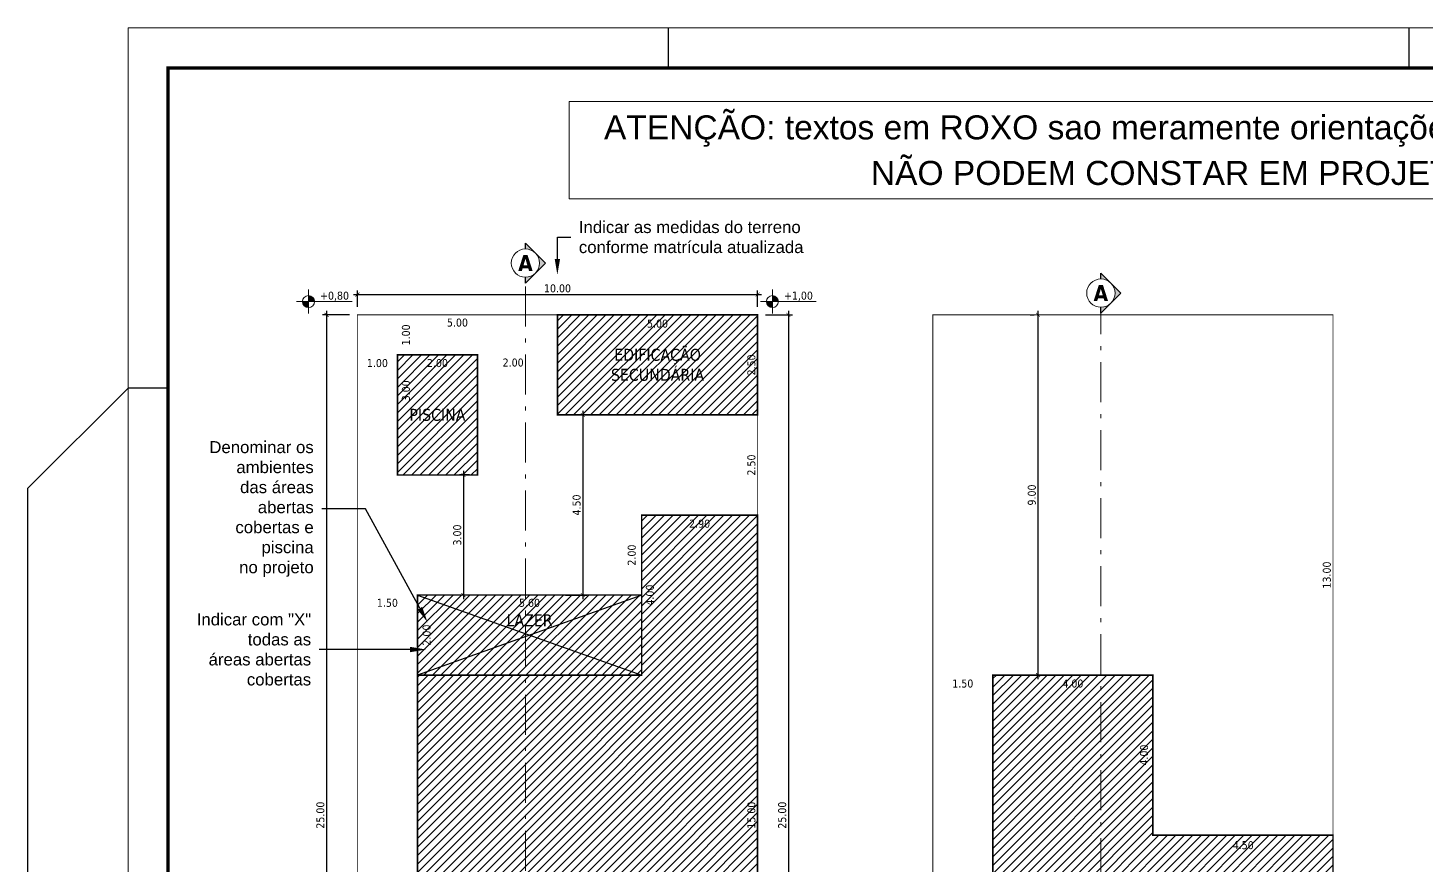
# Model space of a CAD drawing. Extents: x 1213.3 to 1311.5, y 1315.4 to 1359.8.
# Drawn here: x 1213.27 to 1248.2, y 1335.82 to 1356.74 of the extents above; entities that cross this region are included whole.
import ezdxf

# ---------------------------------------------------------------- set-up
doc = ezdxf.new("R2010")
doc.units = 0
doc.linetypes.add('Linha Para Cortes', pattern=[1.6, 1, -0.3, 0, -0.3])
doc.layers.add('Observações - NÃO PLOTAR', color=200, linetype='Continuous', plot=False)
doc.styles.add('_arial decreto', font='arial.ttf')
doc.styles.add('_tahoma decreto', font='tahoma.ttf')
doc.dimstyles.new('100 COM LINHAS DECRETO', dxfattribs={"dimtxt": 0.2, "dimasz": 0.1, "dimexe": 0.1, "dimexo": 0.2, "dimgap": 0.05, "dimtad": 1, "dimzin": 4, "dimdsep": 46, "dimtxsty": '_tahoma decreto', "dimblk": 'ARCHTICK', "dimcen": 2, "dimdle": 0.1, "dimazin": 0, "dimtfac": 1, "dimtofl": 0, "dimtmove": 2, "dimatfit": 3, "dimldrblk": 'OPEN30', "dimfxl": 1, "dimtolj": 1, "dimtzin": 0, "dimarcsym": 0})
doc.dimstyles.new('100 SEM LINHAS DECRETO', dxfattribs={"dimtxt": 0.2, "dimasz": 0.1, "dimexe": 0.1, "dimexo": 0.2, "dimgap": 0.05, "dimtad": 1, "dimzin": 4, "dimdsep": 46, "dimtxsty": '_tahoma decreto', "dimblk": 'ARCHTICK', "dimcen": 2, "dimdle": 0.1, "dimse1": 1, "dimse2": 1, "dimsd1": 1, "dimsd2": 1, "dimazin": 0, "dimtfac": 1, "dimtofl": 0, "dimtmove": 2, "dimatfit": 3, "dimldrblk": 'OPEN30', "dimfxl": 1, "dimtolj": 1, "dimtzin": 0, "dimarcsym": 0})
pattern_1 = [(45, (1017.38674, 1364.95748), (-0.10606602, 0.10606602), [])]

# ---------------------------------------------------------------- blocks, each defined once
blk = doc.blocks.new('_ArchTick')
at = {"color": 0, "linetype": 'ByBlock', "const_width": 0.15}
blk.add_lwpolyline([(-0.5, -0.5), (0.5, 0.5)], dxfattribs=at)
blk = doc.blocks.new('*D20')
at = {"color": 0, "lineweight": -2, "transparency": 16777216}
for p, q in [((1221.502, 1349.771), (1221.502, 1350.179)), ((1231.502, 1349.771), (1231.502, 1350.179)), ((1221.402, 1350.079), (1231.602, 1350.079))]:
    blk.add_line(p, q, dxfattribs=at)
at = {"layer": 'Defpoints', "color": 0, "ltscale": 2, "transparency": 16777216}
for p in [(1231.502, 1350.079), (1221.502, 1349.571), (1231.502, 1349.571)]:
    blk.add_point(p, dxfattribs=at)
at = {"color": 0, "lineweight": -2, "ltscale": 2, "transparency": 16777216, "xscale": 0.1, "yscale": 0.1, "zscale": 0.1, "rotation": 180}
blk.add_blockref('_ArchTick', (1221.502, 1350.079), dxfattribs=at)
at = {"color": 0, "lineweight": -2, "ltscale": 2, "transparency": 16777216, "xscale": 0.1, "yscale": 0.1, "zscale": 0.1}
blk.add_blockref('_ArchTick', (1231.502, 1350.079), dxfattribs=at)
at = {"color": 0, "ltscale": 2, "transparency": 16777216, "insert": (1226.502, 1350.233), "char_height": 0.2, "attachment_point": 5, "style": '_tahoma decreto'}
blk.add_mtext('\\A1;10.00', dxfattribs=at)
blk = doc.blocks.new('_Open30')
at = {"color": 0, "linetype": 'ByBlock', "lineweight": -2}
for p, q in [((-1, 0.27), (0, 0)), ((0, 0), (-1, -0.27)), ((0, 0), (-1, 0))]:
    blk.add_line(p, q, dxfattribs=at)
blk = doc.blocks.new('*D21')
at = {"color": 0, "lineweight": -2, "transparency": 16777216}
for p, q in [((1221.302, 1349.571), (1220.632, 1349.571)), ((1220.732, 1349.671), (1220.732, 1324.471)), ((1221.302, 1324.571), (1220.632, 1324.571))]:
    blk.add_line(p, q, dxfattribs=at)
at = {"layer": 'Defpoints', "color": 0, "transparency": 16777216}
for p in [(1221.502, 1349.571), (1220.732, 1324.571), (1221.502, 1324.571)]:
    blk.add_point(p, dxfattribs=at)
at = {"color": 0, "lineweight": -2, "transparency": 16777216, "xscale": 0.1, "yscale": 0.1, "zscale": 0.1}
for p, rotation in [((1220.732, 1349.571), 90), ((1220.732, 1324.571), 270)]:
    blk.add_blockref('_ArchTick', p, dxfattribs=dict(at, rotation=rotation))
at = {"color": 0, "transparency": 16777216, "insert": (1220.578, 1337.071), "char_height": 0.2, "attachment_point": 5, "rotation": 90, "style": '_tahoma decreto'}
blk.add_mtext('\\A1;25.00', dxfattribs=at)
blk = doc.blocks.new('*D22')
at = {"layer": 'Defpoints', "color": 0, "transparency": 16777216}
for p in [(1226.502, 1349.571), (1231.502, 1349.571), (1231.502, 1349.198)]:
    blk.add_point(p, dxfattribs=at)
at = {"color": 0, "transparency": 16777216, "insert": (1229.002, 1349.352), "char_height": 0.2, "attachment_point": 5, "style": '_tahoma decreto'}
blk.add_mtext('\\A1;5.00', dxfattribs=at)
blk = doc.blocks.new('*D3')
at = {"layer": 'Defpoints', "color": 0, "transparency": 16777216}
for p in [(1221.502, 1349.571), (1226.502, 1349.571), (1221.502, 1349.224)]:
    blk.add_point(p, dxfattribs=at)
at = {"color": 0, "transparency": 16777216, "insert": (1224.002, 1349.378), "char_height": 0.2, "attachment_point": 5, "style": '_tahoma decreto'}
blk.add_mtext('\\A1;5.00', dxfattribs=at)
blk = doc.blocks.new('*D23')
at = {"layer": 'Defpoints', "color": 0, "transparency": 16777216}
for p in [(1221.502, 1348.571), (1222.502, 1348.571), (1221.502, 1348.212)]:
    blk.add_point(p, dxfattribs=at)
at = {"color": 0, "transparency": 16777216, "insert": (1222.002, 1348.366), "char_height": 0.2, "attachment_point": 5, "style": '_tahoma decreto'}
blk.add_mtext('\\A1;1.00', dxfattribs=at)
blk = doc.blocks.new('*D4')
at = {"layer": 'Defpoints', "color": 0, "transparency": 16777216}
for p in [(1222.502, 1348.571), (1224.502, 1348.571), (1222.502, 1348.212)]:
    blk.add_point(p, dxfattribs=at)
at = {"color": 0, "transparency": 16777216, "insert": (1223.502, 1348.366), "char_height": 0.2, "attachment_point": 5, "style": '_tahoma decreto'}
blk.add_mtext('\\A1;2.00', dxfattribs=at)
blk = doc.blocks.new('*D24')
at = {"layer": 'Defpoints', "color": 0, "transparency": 16777216}
for p in [(1222.502, 1349.571), (1222.871, 1349.571), (1222.502, 1348.571)]:
    blk.add_point(p, dxfattribs=at)
at = {"color": 0, "transparency": 16777216, "insert": (1222.716, 1349.071), "char_height": 0.2, "attachment_point": 5, "rotation": 90, "style": '_tahoma decreto'}
blk.add_mtext('\\A1;1.00', dxfattribs=at)
blk = doc.blocks.new('*D25')
at = {"layer": 'Defpoints', "color": 0, "transparency": 16777216}
for p in [(1222.502, 1348.571), (1222.502, 1345.571), (1222.871, 1345.571)]:
    blk.add_point(p, dxfattribs=at)
at = {"color": 0, "transparency": 16777216, "insert": (1222.716, 1347.674), "char_height": 0.2, "attachment_point": 5, "rotation": 90, "style": '_tahoma decreto'}
blk.add_mtext('\\A1;3.00', dxfattribs=at)
blk = doc.blocks.new('*D5')
at = {"layer": 'Defpoints', "color": 0, "transparency": 16777216}
for p in [(1224.502, 1348.571), (1226.502, 1348.571), (1224.502, 1348.212)]:
    blk.add_point(p, dxfattribs=at)
at = {"color": 0, "transparency": 16777216, "insert": (1225.394, 1348.379), "char_height": 0.2, "attachment_point": 5, "style": '_tahoma decreto'}
blk.add_mtext('\\A1;2.00', dxfattribs=at)
blk = doc.blocks.new('*D26')
at = {"layer": 'Defpoints', "color": 0, "transparency": 16777216}
for p in [(1231.502, 1349.571), (1231.502, 1347.071), (1231.502, 1347.071)]:
    blk.add_point(p, dxfattribs=at)
at = {"color": 0, "transparency": 16777216, "insert": (1231.348, 1348.321), "char_height": 0.2, "attachment_point": 5, "rotation": 90, "style": '_tahoma decreto'}
blk.add_mtext('\\A1;2.50', dxfattribs=at)
blk = doc.blocks.new('*D27')
at = {"layer": 'Defpoints', "color": 0, "transparency": 16777216}
for p in [(1231.502, 1347.071), (1231.502, 1344.569), (1231.502, 1344.569)]:
    blk.add_point(p, dxfattribs=at)
at = {"color": 0, "transparency": 16777216, "insert": (1231.348, 1345.82), "char_height": 0.2, "attachment_point": 5, "rotation": 90, "style": '_tahoma decreto'}
blk.add_mtext('\\A1;2.50', dxfattribs=at)
blk = doc.blocks.new('*D28')
at = {"layer": 'Defpoints', "color": 0, "transparency": 16777216}
for p in [(1231.502, 1344.569), (1231.502, 1329.571), (1231.502, 1329.571)]:
    blk.add_point(p, dxfattribs=at)
at = {"color": 0, "transparency": 16777216, "insert": (1231.348, 1337.07), "char_height": 0.2, "attachment_point": 5, "rotation": 90, "style": '_tahoma decreto'}
blk.add_mtext('\\A1;15.00', dxfattribs=at)
blk = doc.blocks.new('*D30')
at = {"layer": 'Defpoints', "color": 0, "transparency": 16777216}
for p in [(1228.606, 1344.569), (1231.502, 1344.569), (1231.502, 1344.199)]:
    blk.add_point(p, dxfattribs=at)
at = {"color": 0, "transparency": 16777216, "insert": (1230.054, 1344.353), "char_height": 0.2, "attachment_point": 5, "style": '_tahoma decreto'}
blk.add_mtext('\\A1;2.90', dxfattribs=at)
blk = doc.blocks.new('*D31')
at = {"color": 0, "lineweight": -2, "transparency": 16777216}
for p, q in [((1226.702, 1347.071), (1227.235, 1347.071)), ((1227.135, 1347.171), (1227.135, 1342.471)), ((1226.702, 1342.571), (1227.235, 1342.571))]:
    blk.add_line(p, q, dxfattribs=at)
at = {"layer": 'Defpoints', "color": 0, "transparency": 16777216}
for p in [(1226.502, 1347.071), (1226.502, 1342.571), (1227.135, 1342.571)]:
    blk.add_point(p, dxfattribs=at)
at = {"color": 0, "lineweight": -2, "transparency": 16777216, "xscale": 0.1, "yscale": 0.1, "zscale": 0.1}
for p, rotation in [((1227.135, 1347.071), 90), ((1227.135, 1342.571), 270)]:
    blk.add_blockref('_ArchTick', p, dxfattribs=dict(at, rotation=rotation))
at = {"color": 0, "transparency": 16777216, "insert": (1226.981, 1344.821), "char_height": 0.2, "attachment_point": 5, "rotation": 90, "style": '_tahoma decreto'}
blk.add_mtext('\\A1;4.50', dxfattribs=at)
blk = doc.blocks.new('*D32')
at = {"layer": 'Defpoints', "color": 0, "transparency": 16777216}
for p in [(1223.002, 1342.571), (1223.002, 1340.571), (1223.386, 1340.571)]:
    blk.add_point(p, dxfattribs=at)
at = {"color": 0, "transparency": 16777216, "insert": (1223.232, 1341.571), "char_height": 0.2, "attachment_point": 5, "rotation": 90, "style": '_tahoma decreto'}
blk.add_mtext('\\A1;2.00', dxfattribs=at)
blk = doc.blocks.new('*D33')
at = {"layer": 'Defpoints', "color": 0, "transparency": 16777216}
for p in [(1223.002, 1342.571), (1228.606, 1342.571), (1228.606, 1342.221)]:
    blk.add_point(p, dxfattribs=at)
at = {"color": 0, "transparency": 16777216, "insert": (1225.804, 1342.375), "char_height": 0.2, "attachment_point": 5, "style": '_tahoma decreto'}
blk.add_mtext('\\A1;5.60', dxfattribs=at)
blk = doc.blocks.new('*D34')
at = {"layer": 'Defpoints', "color": 0, "transparency": 16777216}
for p in [(1228.606, 1344.569), (1228.512, 1342.571), (1228.606, 1342.571)]:
    blk.add_point(p, dxfattribs=at)
at = {"color": 0, "transparency": 16777216, "insert": (1228.358, 1343.57), "char_height": 0.2, "attachment_point": 5, "rotation": 90, "style": '_tahoma decreto'}
blk.add_mtext('\\A1;2.00', dxfattribs=at)
blk = doc.blocks.new('*D35')
at = {"layer": 'Defpoints', "color": 0, "transparency": 16777216}
for p in [(1228.606, 1344.569), (1228.606, 1340.571), (1228.966, 1340.571)]:
    blk.add_point(p, dxfattribs=at)
at = {"color": 0, "transparency": 16777216, "insert": (1228.812, 1342.57), "char_height": 0.2, "attachment_point": 5, "rotation": 90, "style": '_tahoma decreto'}
blk.add_mtext('\\A1;4.00', dxfattribs=at)
blk = doc.blocks.new('*D6')
at = {"layer": 'Defpoints', "color": 0, "transparency": 16777216}
for p in [(1221.502, 1342.571), (1223.002, 1342.571), (1223.002, 1342.221)]:
    blk.add_point(p, dxfattribs=at)
at = {"color": 0, "transparency": 16777216, "insert": (1222.252, 1342.375), "char_height": 0.2, "attachment_point": 5, "style": '_tahoma decreto'}
blk.add_mtext('\\A1;1.50', dxfattribs=at)
blk = doc.blocks.new('*D36')
at = {"color": 0, "lineweight": -2, "transparency": 16777216}
for p, q in [((1224.152, 1345.671), (1224.152, 1342.471)), ((1224.302, 1345.571), (1224.052, 1345.571)), ((1224.302, 1342.571), (1224.052, 1342.571))]:
    blk.add_line(p, q, dxfattribs=at)
at = {"layer": 'Defpoints', "color": 0, "transparency": 16777216}
for p in [(1224.502, 1345.571), (1224.152, 1342.571), (1224.502, 1342.571)]:
    blk.add_point(p, dxfattribs=at)
at = {"color": 0, "lineweight": -2, "transparency": 16777216, "xscale": 0.1, "yscale": 0.1, "zscale": 0.1}
for p, rotation in [((1224.152, 1345.571), 90), ((1224.152, 1342.571), 270)]:
    blk.add_blockref('_ArchTick', p, dxfattribs=dict(at, rotation=rotation))
at = {"color": 0, "transparency": 16777216, "insert": (1223.998, 1344.071), "char_height": 0.2, "attachment_point": 5, "rotation": 90, "style": '_tahoma decreto'}
blk.add_mtext('\\A1;3.00', dxfattribs=at)
blk = doc.blocks.new('*D7')
at = {"layer": 'Defpoints', "color": 0, "transparency": 16777216}
for p in [(1223.037, 1340.571), (1223.374, 1340.571), (1223.037, 1329.571)]:
    blk.add_point(p, dxfattribs=at)
at = {"color": 0, "transparency": 16777216, "insert": (1223.22, 1335.071), "char_height": 0.2, "attachment_point": 5, "rotation": 90, "style": '_tahoma decreto'}
blk.add_mtext('\\A1;11.00', dxfattribs=at)
blk = doc.blocks.new('*D8')
at = {"color": 0, "lineweight": -2, "transparency": 16777216}
for p, q in [((1231.702, 1349.571), (1232.372, 1349.571)), ((1232.272, 1349.671), (1232.272, 1324.471)), ((1231.702, 1324.571), (1232.372, 1324.571))]:
    blk.add_line(p, q, dxfattribs=at)
at = {"layer": 'Defpoints', "color": 0, "transparency": 16777216}
for p in [(1231.502, 1349.571), (1231.502, 1324.571), (1232.272, 1324.571)]:
    blk.add_point(p, dxfattribs=at)
at = {"color": 0, "lineweight": -2, "transparency": 16777216, "xscale": 0.1, "yscale": 0.1, "zscale": 0.1}
for p, rotation in [((1232.272, 1349.571), 90), ((1232.272, 1324.571), 270)]:
    blk.add_blockref('_ArchTick', p, dxfattribs=dict(at, rotation=rotation))
at = {"color": 0, "transparency": 16777216, "insert": (1232.118, 1337.071), "char_height": 0.2, "attachment_point": 5, "rotation": 90, "style": '_tahoma decreto'}
blk.add_mtext('\\A1;25.00', dxfattribs=at)
blk = doc.blocks.new('*D10')
at = {"layer": 'Defpoints', "color": 0, "transparency": 16777216}
for p in [(1237.38, 1340.572), (1241.38, 1340.572), (1241.38, 1340.203)]:
    blk.add_point(p, dxfattribs=at)
at = {"color": 0, "transparency": 16777216, "insert": (1239.38, 1340.358), "char_height": 0.2, "attachment_point": 5, "style": '_tahoma decreto'}
blk.add_mtext('\\A1;4.00', dxfattribs=at)
blk = doc.blocks.new('*D14')
at = {"color": 0, "lineweight": -2, "transparency": 16777216}
for p, q in [((1238.309, 1349.571), (1238.409, 1349.571)), ((1238.509, 1340.472), (1238.509, 1349.671)), ((1238.61, 1340.572), (1238.409, 1340.572))]:
    blk.add_line(p, q, dxfattribs=at)
at = {"layer": 'Defpoints', "color": 0, "transparency": 16777216}
for p in [(1238.509, 1349.571), (1238.509, 1349.571), (1238.81, 1340.572)]:
    blk.add_point(p, dxfattribs=at)
at = {"color": 0, "lineweight": -2, "transparency": 16777216, "xscale": 0.1, "yscale": 0.1, "zscale": 0.1}
for p, rotation in [((1238.509, 1349.571), 90), ((1238.509, 1340.572), 270)]:
    blk.add_blockref('_ArchTick', p, dxfattribs=dict(at, rotation=rotation))
at = {"color": 0, "transparency": 16777216, "insert": (1238.355, 1345.071), "char_height": 0.2, "attachment_point": 5, "rotation": 90, "style": '_tahoma decreto'}
blk.add_mtext('\\A1;9.00', dxfattribs=at)
blk = doc.blocks.new('*D45')
at = {"layer": 'Defpoints', "color": 0, "transparency": 16777216}
for p in [(1235.88, 1340.572), (1237.38, 1340.572), (1235.88, 1340.131)]:
    blk.add_point(p, dxfattribs=at)
at = {"color": 0, "transparency": 16777216, "insert": (1236.63, 1340.358), "char_height": 0.2, "attachment_point": 5, "style": '_tahoma decreto'}
blk.add_mtext('\\A1;1.50', dxfattribs=at)
blk = doc.blocks.new('*D15')
at = {"layer": 'Defpoints', "color": 0, "transparency": 16777216}
for p in [(1241.387, 1336.096), (1245.887, 1336.095), (1245.887, 1336.095)]:
    blk.add_point(p, dxfattribs=at)
at = {"color": 0, "transparency": 16777216, "insert": (1243.637, 1336.319), "char_height": 0.2, "attachment_point": 5, "style": '_tahoma decreto'}
blk.add_mtext('\\A1;4.50', dxfattribs=at)
blk = doc.blocks.new('*D47')
at = {"layer": 'Defpoints', "color": 0, "transparency": 16777216}
for p in [(1237.38, 1340.572), (1237.38, 1329.571), (1237.753, 1329.571)]:
    blk.add_point(p, dxfattribs=at)
at = {"color": 0, "transparency": 16777216, "insert": (1237.598, 1335.071), "char_height": 0.2, "attachment_point": 5, "rotation": 90, "style": '_tahoma decreto'}
blk.add_mtext('\\A1;11.00', dxfattribs=at)
blk = doc.blocks.new('*D48')
at = {"layer": 'Defpoints', "color": 0, "transparency": 16777216}
for p in [(1241.38, 1340.572), (1241.313, 1336.572), (1241.38, 1336.572)]:
    blk.add_point(p, dxfattribs=at)
at = {"color": 0, "transparency": 16777216, "insert": (1241.159, 1338.572), "char_height": 0.2, "attachment_point": 5, "rotation": 90, "style": '_tahoma decreto'}
blk.add_mtext('\\A1;4.00', dxfattribs=at)
blk = doc.blocks.new('*D49')
at = {"layer": 'Defpoints', "color": 0, "transparency": 16777216}
for p in [(1245.88, 1336.571), (1245.865, 1329.571), (1245.88, 1329.571)]:
    blk.add_point(p, dxfattribs=at)
at = {"color": 0, "transparency": 16777216, "insert": (1245.711, 1333.071), "char_height": 0.2, "attachment_point": 5, "rotation": 90, "style": '_tahoma decreto'}
blk.add_mtext('\\A1;7.00', dxfattribs=at)
blk = doc.blocks.new('*D19')
at = {"layer": 'Defpoints', "color": 0, "transparency": 16777216}
for p in [(1245.88, 1349.571), (1245.88, 1349.571), (1245.88, 1336.571)]:
    blk.add_point(p, dxfattribs=at)
at = {"color": 0, "transparency": 16777216, "insert": (1245.726, 1343.071), "char_height": 0.2, "attachment_point": 5, "rotation": 90, "style": '_tahoma decreto'}
blk.add_mtext('\\A1;13.00', dxfattribs=at)
blk = doc.blocks.new('NÃO PLOTAR')
at = {"layer": 'Observações - NÃO PLOTAR', "color": 200, "linetype": 'Continuous', "lineweight": 0}
for p, q in [((1226.798, 1354.905), (1255.987, 1354.905)), ((1226.798, 1352.47), (1226.798, 1354.905)), ((1255.987, 1352.47), (1226.798, 1352.47))]:
    blk.add_line(p, q, dxfattribs=at)
at = {"layer": 'Observações - NÃO PLOTAR', "color": 200}
for p, q in [((1226.5, 1351.511), (1226.836, 1351.511)), ((1221.709, 1344.722), (1220.611, 1344.722)), ((1220.547, 1341.209), (1220.547, 1341.209))]:
    blk.add_line(p, q, dxfattribs=at)
for points in [[(1226.5, 1350.97), (1226.5, 1351.511)], [(1223.063, 1342.242), (1221.709, 1344.722)], [(1222.819, 1341.209), (1220.547, 1341.209)]]:
    blk.add_lwpolyline(points, dxfattribs=at)
for points in [[(1226.566, 1350.97), (1226.499, 1350.57), (1226.433, 1350.97)], [(1223.122, 1342.274), (1223.255, 1341.891), (1223.005, 1342.21)], [(1222.819, 1341.276), (1223.219, 1341.209), (1222.819, 1341.142)]]:
    blk.add_solid(points, dxfattribs=at)
at = {"layer": 'Observações - NÃO PLOTAR', "color": 200, "linetype": 'Continuous', "lineweight": 0, "style": '_arial decreto'}
for s, p in [('ATENÇÃO: textos em ROXO sao meramente orientações e lembretes. ', (1227.664, 1353.957)), ('NÃO PODEM CONSTAR EM PROJETO!', (1234.332, 1352.819))]:
    blk.add_text(s, height=0.6, dxfattribs=at).set_placement(p)
at = {"layer": 'Observações - NÃO PLOTAR', "color": 200, "insert": (1227.036, 1351.916), "char_height": 0.3, "width": 5.89605, "attachment_point": 1, "style": '_arial decreto'}
blk.add_mtext('Indicar as medidas do terreno conforme matrícula atualizada', dxfattribs=at)
at = {"layer": 'Observações - NÃO PLOTAR', "color": 200, "char_height": 0.3, "attachment_point": 3, "style": '_arial decreto'}
for s, insert in [('Denominar os \\Pambientes \\Pdas áreas\\Pabertas \\Pcobertas e \\Ppiscina \\Pno projeto', (1220.411, 1346.417)), ('Indicar com "X" \\Ptodas as \\Páreas abertas \\Pcobertas', (1220.347, 1342.112))]:
    blk.add_mtext(s, dxfattribs=dict(at, insert=insert))
at = {"layer": 'Observações - NÃO PLOTAR', "color": 200, "insert": (1221.508, 1344.719), "char_height": 0.005, "attachment_point": 3, "rotation": 180, "style": '_arial decreto'}
blk.add_mtext('.', dxfattribs=at)

msp = doc.modelspace()

# ---------------------------------------------------------------- hatches: boundary and pattern name
h = msp.add_hatch(color=7)
h.dxf.hatch_style = 1
h.paths.add_polyline_path([(1225.9515, 1351.116, -0.1989124), (1226.055, 1350.866, -0.1989124), (1225.9515, 1350.616), (1226.2015, 1350.866)])
h.paths.add_polyline_path([(1225.7015, 1351.366), (1225.7015, 1351.2196, -0.1989124), (1225.9515, 1351.116)])
h.paths.add_polyline_path([(1225.9515, 1350.616, -0.1989124), (1225.7015, 1350.5125), (1225.7015, 1350.366)])
h = msp.add_hatch(color=7)
h.dxf.hatch_style = 1
h.paths.add_polyline_path([(1240.329, 1350.3657, -0.1989124), (1240.4326, 1350.1157, -0.1989124), (1240.329, 1349.8657), (1240.579, 1350.1157)])
h.paths.add_polyline_path([(1240.079, 1350.6157), (1240.079, 1350.4693, -0.1989124), (1240.329, 1350.3657)])
h.paths.add_polyline_path([(1240.329, 1349.8657, -0.1989124), (1240.079, 1349.7622), (1240.079, 1349.6157)])
h = msp.add_hatch(color=7)
h.dxf.hatch_style = 1
h.paths.add_polyline_path([(1220.28, 1350.0528), (1220.28, 1349.9028), (1220.43, 1349.9028, 0.4142136)])
h.paths.add_polyline_path([(1220.28, 1349.9028), (1220.13, 1349.9028, 0.4142136), (1220.28, 1349.7528)])
h = msp.add_hatch(color=7)
h.dxf.hatch_style = 1
h.paths.add_polyline_path([(1231.8713, 1350.0528), (1231.8713, 1349.9028), (1232.0213, 1349.9028, 0.4142136)])
h.paths.add_polyline_path([(1231.8713, 1349.9028), (1231.7213, 1349.9028, 0.4142136), (1231.8713, 1349.7528)])
at = {"true_color": 0x38e000}
h = msp.add_hatch(dxfattribs=at)
h.set_pattern_fill('_USER,_O', color=82, scale=0.15, angle=45, pattern_type=0)
h.set_pattern_definition(pattern_1)
h.paths.add_polyline_path([(1226.5021, 1347.0712), (1231.5021, 1347.0712), (1231.5021, 1349.5712), (1226.5021, 1349.5712)])
h = msp.add_hatch(dxfattribs=at)
h.set_pattern_fill('_USER,_O', color=82, scale=0.15, angle=45, pattern_type=0)
h.set_pattern_definition(pattern_1)
h.paths.add_polyline_path([(1222.5021, 1345.5712), (1224.5021, 1345.5712), (1224.5021, 1348.5712), (1222.5021, 1348.5712)])
h = msp.add_hatch()
h.set_pattern_fill('_USER,_I', color=160, scale=0.15, angle=45, style=2, pattern_type=0)
h.set_pattern_definition([(45, (1015.88674, 1359.95748), (-0.10606602, 0.10606602), [])])
h.paths.add_polyline_path([(1228.6059, 1344.5691), (1231.5021, 1344.5691), (1231.5021, 1329.5712), (1223.0021, 1329.5712), (1223.0021, 1340.5712), (1228.6059, 1340.5712)])
h = msp.add_hatch(dxfattribs=at)
h.set_pattern_fill('_USER,_O', color=82, scale=0.15, angle=45, pattern_type=0)
h.set_pattern_definition([(45, (1020.88674, 1382.45748), (-0.10606602, 0.10606602), [])])
h.paths.add_polyline_path([(1223.0021, 1340.5712), (1228.6059, 1340.5712), (1228.6059, 1342.5712), (1223.0021, 1342.5712)])
h = msp.add_hatch(dxfattribs=at)
h.set_pattern_fill('_USER,_O', color=82, scale=0.15, angle=45, pattern_type=0)
h.set_pattern_definition([(45, (1022.67417, 1382.45748), (-0.10606602, 0.10606602), [])])
h.paths.add_polyline_path([(1237.3797, 1340.5715), (1241.3797, 1340.5715), (1241.3797, 1336.5715), (1245.8797, 1336.5712), (1245.8797, 1329.5712), (1237.3797, 1329.5712)])

# ---------------------------------------------------------------- linework, layer by layer
at = {"color": 7}
for p, q in [((1229.271, 1356.7412), (1229.271, 1355.7412)), ((1247.771, 1356.7412), (1247.771, 1355.7412)), ((1216.771, 1347.7412), (1215.771, 1347.7412)), ((1223.0021, 1342.5712), (1228.6059, 1340.5712)), ((1228.6059, 1342.5712), (1223.0021, 1340.5712))]:
    msp.add_line(p, q, dxfattribs=at)
at = {"color": 7, "linetype": 'Continuous', "lineweight": 0}
for p, q in [((1220.28, 1349.6028), (1220.28, 1350.2028)), ((1231.8713, 1349.6028), (1231.8713, 1350.2028)), ((1219.98, 1349.9028), (1221.373, 1349.9028)), ((1231.5713, 1349.9028), (1232.9644, 1349.9028))]:
    msp.add_line(p, q, dxfattribs=at)
at = {"color": 7, "linetype": 'Linha Para Cortes', "lineweight": 0}
for p, q in [((1225.7015, 1323.7811), (1225.7015, 1350.5125)), ((1240.079, 1323.5923), (1240.079, 1349.7622))]:
    msp.add_line(p, q, dxfattribs=at)
at = {"color": 7, "lineweight": 9}
for points in [[(1215.771, 1317.7412), (1215.771, 1356.7412)], [(1304.771, 1347.7412), (1304.771, 1356.7412), (1215.771, 1356.7412)]]:
    msp.add_lwpolyline(points, dxfattribs=at)
at = {"color": 7, "lineweight": 9, "const_width": 0.08}
for points in [[(1216.771, 1318.7412), (1302.271, 1318.7412), (1302.271, 1346.7412), (1302.271, 1346.7412), (1302.271, 1355.7412), (1216.771, 1355.7412), (1216.771, 1318.7412), (1216.771, 1318.7412)], [(1216.771, 1346.7412), (1216.771, 1318.7412), (1216.771, 1318.7412)]]:
    msp.add_lwpolyline(points, dxfattribs=at)
at = {"color": 7}
for points in [[(1225.7015, 1351.2196), (1225.7015, 1351.366), (1226.2015, 1350.866), (1225.7015, 1350.366), (1225.7015, 1350.5125)], [(1240.079, 1350.4693), (1240.079, 1350.6157), (1240.579, 1350.1157), (1240.079, 1349.6157), (1240.079, 1349.7622)], [(1215.771, 1317.7412), (1213.271, 1320.2412), (1213.271, 1345.2412), (1215.771, 1347.7412)]]:
    msp.add_lwpolyline(points, dxfattribs=at)
for points, const_width in [([(1221.5021, 1349.5712), (1231.5021, 1349.5712), (1231.5021, 1324.5712), (1221.5021, 1324.5712)], 0.02), ([(1226.5021, 1347.0712), (1231.5021, 1347.0712), (1231.5021, 1349.5712), (1226.5021, 1349.5712)], 0.04), ([(1235.8797, 1349.5712), (1245.8797, 1349.5712), (1245.8797, 1324.5712), (1235.8797, 1324.5712)], 0.02), ([(1222.5021, 1345.5712), (1224.5021, 1345.5712), (1224.5021, 1348.5712), (1222.5021, 1348.5712)], 0.04), ([(1223.0021, 1342.5712), (1228.6059, 1342.5712), (1228.6059, 1344.5691), (1231.5021, 1344.5691), (1231.5021, 1329.5712), (1223.0021, 1329.5712)], 0.04), ([(1223.0021, 1342.5712), (1228.6059, 1342.5712), (1228.6059, 1340.5712), (1223.0021, 1340.5712)], 0.04)]:
    msp.add_lwpolyline(points, close=True, dxfattribs=dict(at, const_width=const_width))
at = {"color": 7, "const_width": 0.04}
msp.add_lwpolyline([(1237.3797, 1340.5715), (1237.3797, 1340.5715), (1241.3797, 1340.5715), (1241.3797, 1336.5715), (1245.8797, 1336.5712), (1245.8797, 1329.5712), (1237.3797, 1329.5712), (1237.3797, 1340.5715)], dxfattribs=at)
at = {"color": 7, "linetype": 'Continuous', "lineweight": 0}
for centre, radius in [((1225.7015, 1350.866), 0.3536), ((1240.079, 1350.1157), 0.3536), ((1220.28, 1349.9028), 0.15), ((1231.8713, 1349.9028), 0.15)]:
    msp.add_circle(centre, radius, dxfattribs=at)

# ---------------------------------------------------------------- block references
at = {"layer": 'Observações - NÃO PLOTAR', "ltscale": 2}
msp.add_blockref('NÃO PLOTAR', (0, 0), dxfattribs=at)

# ---------------------------------------------------------------- texts
at = {"color": 7, "linetype": 'Continuous', "lineweight": 0, "style": '_tahoma decreto'}
for s, insert, char_height, attachment_point in [('{\\fTahoma|b1|i0|c0|p34;A}', (1225.7015, 1350.866), 0.4, 5), ('{\\fTahoma|b1|i0|c0|p34;A}', (1240.079, 1350.1157), 0.4, 5), ('\\pxql;+0,80', (1220.5699, 1349.9202), 0.2, 7), ('\\pxql;+1,00', (1232.1612, 1349.9202), 0.2, 7), ('EDIFICAÇÃO\\PSECUNDÁRIA', (1229.0021, 1348.3212), 0.3, 5), ('\\pxqc;PISCINA', (1223.5021, 1347.0712), 0.3, 5), ('\\pxqc;LAZER', (1225.804, 1341.939), 0.3, 5)]:
    msp.add_mtext(s, dxfattribs=dict(at, insert=insert, char_height=char_height, attachment_point=attachment_point))

# ---------------------------------------------------------------- dimensions: what is measured, and where the dimension line sits
at = {"color": 7}
for base, p1, p2, dimstyle, picture, middle in [((1231.5021, 1350.0791), (1221.5021, 1349.5712), (1231.5021, 1349.5712), '100 COM LINHAS DECRETO', '*D20', (1226.5021, 1350.2332)), ((1221.5021, 1349.2236), (1226.5021, 1349.5712), (1221.5021, 1349.5712), '100 SEM LINHAS DECRETO', '*D3', (1224.0021, 1349.3776)), ((1231.5021, 1349.1977), (1226.5021, 1349.5712), (1231.5021, 1349.5712), '100 SEM LINHAS DECRETO', '*D22', (1229.0021, 1349.3518)), ((1221.5021, 1348.2116), (1222.5021, 1348.5712), (1221.5021, 1348.5712), '100 SEM LINHAS DECRETO', '*D23', (1222.0021, 1348.3657)), ((1222.5021, 1348.2116), (1224.5021, 1348.5712), (1222.5021, 1348.5712), '100 SEM LINHAS DECRETO', '*D4', (1223.5021, 1348.3658)), ((1231.5021, 1344.1985), (1228.6059, 1344.5691), (1231.5021, 1344.5691), '100 SEM LINHAS DECRETO', '*D30', (1230.054, 1344.3527)), ((1223.0021, 1342.2213), (1221.5021, 1342.5712), (1223.0021, 1342.5712), '100 SEM LINHAS DECRETO', '*D6', (1222.2521, 1342.3754)), ((1228.6059, 1342.2213), (1223.0021, 1342.5712), (1228.6059, 1342.5712), '100 SEM LINHAS DECRETO', '*D33', (1225.804, 1342.3754)), ((1241.3797, 1340.2035), (1237.3797, 1340.5715), (1241.3797, 1340.5715), '100 SEM LINHAS DECRETO', '*D10', (1239.3797, 1340.3576))]:
    dim = msp.add_linear_dim(base=base, p1=p1, p2=p2, dimstyle=dimstyle, dxfattribs=at)
    dim.commit()
    dim.dimension.update_dxf_attribs({"geometry": picture, "text_midpoint": middle})
for base, p1, p2, dimstyle, picture, middle in [((1220.732, 1324.5712), (1221.5021, 1349.5712), (1221.5021, 1324.5712), '100 COM LINHAS DECRETO', '*D21', (1220.5778, 1337.0712)), ((1222.8705, 1349.5712), (1222.5021, 1348.5712), (1222.5021, 1349.5712), '100 SEM LINHAS DECRETO', '*D24', (1222.7164, 1349.0712)), ((1231.5021, 1347.0712), (1231.5021, 1349.5712), (1231.5021, 1347.0712), '100 SEM LINHAS DECRETO', '*D26', (1231.3479, 1348.3212)), ((1232.2722, 1324.5712), (1231.5021, 1349.5712), (1231.5021, 1324.5712), '100 COM LINHAS DECRETO', '*D8', (1232.1181, 1337.0712)), ((1238.5089, 1349.5712), (1238.8101, 1340.5715), (1238.5089, 1349.5712), '100 COM LINHAS DECRETO', '*D14', (1238.3548, 1345.0713)), ((1245.8797, 1349.5712), (1245.8797, 1336.5712), (1245.8797, 1349.5712), '100 SEM LINHAS DECRETO', '*D19', (1245.7255, 1343.0712)), ((1227.1348, 1342.5712), (1226.5021, 1347.0712), (1226.5021, 1342.5712), '100 COM LINHAS DECRETO', '*D31', (1226.9807, 1344.8212)), ((1231.5021, 1344.5691), (1231.5021, 1347.0712), (1231.5021, 1344.5691), '100 SEM LINHAS DECRETO', '*D27', (1231.3479, 1345.8201)), ((1224.1522, 1342.5712), (1224.5021, 1345.5712), (1224.5021, 1342.5712), '100 COM LINHAS DECRETO', '*D36', (1223.998, 1344.0712)), ((1228.5117, 1342.5712), (1228.6059, 1344.5691), (1228.6059, 1342.5712), '100 SEM LINHAS DECRETO', '*D34', (1228.3575, 1343.5701)), ((1228.9658, 1340.5712), (1228.6059, 1344.5691), (1228.6059, 1340.5712), '100 SEM LINHAS DECRETO', '*D35', (1228.8117, 1342.5701)), ((1231.5021, 1329.5712), (1231.5021, 1344.5691), (1231.5021, 1329.5712), '100 SEM LINHAS DECRETO', '*D28', (1231.348, 1337.0701)), ((1223.3862, 1340.5712), (1223.0021, 1342.5712), (1223.0021, 1340.5712), '100 SEM LINHAS DECRETO', '*D32', (1223.2321, 1341.5712)), ((1223.3745, 1340.5712), (1223.0373, 1329.5712), (1223.0373, 1340.5712), '100 SEM LINHAS DECRETO', '*D7', (1223.2204, 1335.0712)), ((1237.7525, 1329.5712), (1237.3797, 1340.5715), (1237.3797, 1329.5712), '100 SEM LINHAS DECRETO', '*D47', (1237.5984, 1335.0713)), ((1241.3127, 1336.5715), (1241.3797, 1340.5715), (1241.3797, 1336.5715), '100 SEM LINHAS DECRETO', '*D48', (1241.1586, 1338.5715)), ((1245.8648, 1329.5712), (1245.8797, 1336.5712), (1245.8797, 1329.5712), '100 SEM LINHAS DECRETO', '*D49', (1245.7107, 1333.0712))]:
    dim = msp.add_linear_dim(base=base, p1=p1, p2=p2, angle=90, dimstyle=dimstyle, dxfattribs=at)
    dim.commit()
    dim.dimension.update_dxf_attribs({"geometry": picture, "text_midpoint": middle})
dim = msp.add_linear_dim(base=(1222.8705, 1345.5712), p1=(1222.5021, 1348.5712), p2=(1222.5021, 1345.5712), angle=90, dimstyle='100 SEM LINHAS DECRETO', dxfattribs=at)
dim.commit()
dim.dimension.update_dxf_attribs({"geometry": '*D25', "text_midpoint": (1222.7163, 1347.6739), "dimtype": 160})
for base, p1, p2, picture, middle in [((1224.5021, 1348.2116), (1226.5021, 1348.5712), (1224.5021, 1348.5712), '*D5', (1225.3941, 1348.3786)), ((1235.8797, 1340.1311), (1237.3797, 1340.5715), (1235.8797, 1340.5715), '*D45', (1236.6297, 1340.3583)), ((1245.8866, 1336.0954), (1241.3866, 1336.0958), (1245.8866, 1336.0954), '*D15', (1243.6366, 1336.3186))]:
    dim = msp.add_linear_dim(base=base, p1=p1, p2=p2, dimstyle='100 SEM LINHAS DECRETO', dxfattribs=at)
    dim.commit()
    dim.dimension.update_dxf_attribs({"geometry": picture, "text_midpoint": middle, "dimtype": 160})

doc.saveas('drawing.dxf')
